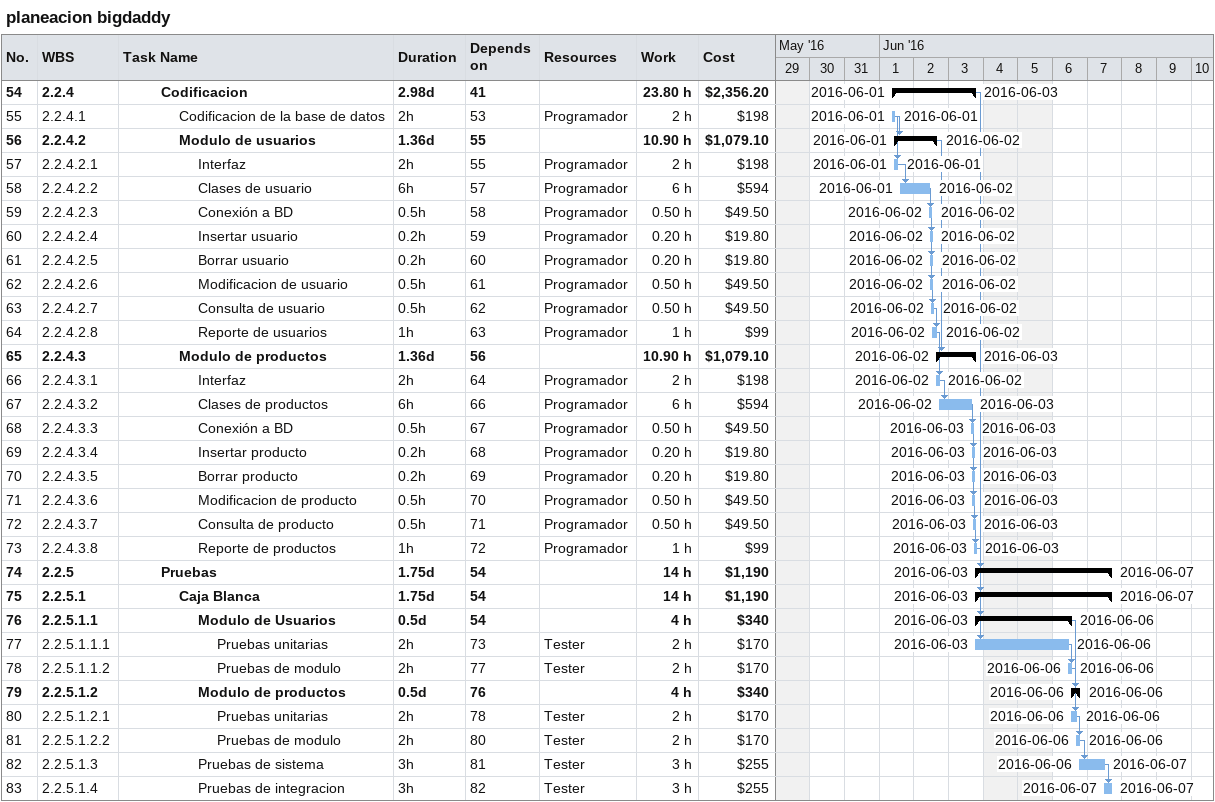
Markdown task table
planeacion bigdaddy

| ID | WBS | Task | Duration | Start | Finish | Predecessors | Resources | Work (h) | Cost ($) |
|---|---|---|---|---|---|---|---|---|---|
| 54 | 2.2.4 | **Codificacion** | 2.98d | 2016-06-01 | 2016-06-03 | 41 |  | 23.80 | 2356.20 |
| 55 | 2.2.4.1 | Codificacion de la base de datos | 2h | 2016-06-01 | 2016-06-01 | 53 | Programador | 2 | 198 |
| 56 | 2.2.4.2 | **Modulo de usuarios** | 1.36d | 2016-06-01 | 2016-06-02 | 55 |  | 10.90 | 1079.10 |
| 57 | 2.2.4.2.1 | Interfaz | 2h | 2016-06-01 | 2016-06-01 | 55 | Programador | 2 | 198 |
| 58 | 2.2.4.2.2 | Clases de usuario | 6h | 2016-06-01 | 2016-06-02 | 57 | Programador | 6 | 594 |
| 59 | 2.2.4.2.3 | Conexión a BD | 0.5h | 2016-06-02 | 2016-06-02 | 58 | Programador | 0.50 | 49.50 |
| 60 | 2.2.4.2.4 | Insertar usuario | 0.2h | 2016-06-02 | 2016-06-02 | 59 | Programador | 0.20 | 19.80 |
| 61 | 2.2.4.2.5 | Borrar usuario | 0.2h | 2016-06-02 | 2016-06-02 | 60 | Programador | 0.20 | 19.80 |
| 62 | 2.2.4.2.6 | Modificacion de usuario | 0.5h | 2016-06-02 | 2016-06-02 | 61 | Programador | 0.50 | 49.50 |
| 63 | 2.2.4.2.7 | Consulta de usuario | 0.5h | 2016-06-02 | 2016-06-02 | 62 | Programador | 0.50 | 49.50 |
| 64 | 2.2.4.2.8 | Reporte de usuarios | 1h | 2016-06-02 | 2016-06-02 | 63 | Programador | 1 | 99 |
| 65 | 2.2.4.3 | **Modulo de productos** | 1.36d | 2016-06-02 | 2016-06-03 | 56 |  | 10.90 | 1079.10 |
| 66 | 2.2.4.3.1 | Interfaz | 2h | 2016-06-02 | 2016-06-02 | 64 | Programador | 2 | 198 |
| 67 | 2.2.4.3.2 | Clases de productos | 6h | 2016-06-02 | 2016-06-03 | 66 | Programador | 6 | 594 |
| 68 | 2.2.4.3.3 | Conexión a BD | 0.5h | 2016-06-03 | 2016-06-03 | 67 | Programador | 0.50 | 49.50 |
| 69 | 2.2.4.3.4 | Insertar producto | 0.2h | 2016-06-03 | 2016-06-03 | 68 | Programador | 0.20 | 19.80 |
| 70 | 2.2.4.3.5 | Borrar producto | 0.2h | 2016-06-03 | 2016-06-03 | 69 | Programador | 0.20 | 19.80 |
| 71 | 2.2.4.3.6 | Modificacion de producto | 0.5h | 2016-06-03 | 2016-06-03 | 70 | Programador | 0.50 | 49.50 |
| 72 | 2.2.4.3.7 | Consulta de producto | 0.5h | 2016-06-03 | 2016-06-03 | 71 | Programador | 0.50 | 49.50 |
| 73 | 2.2.4.3.8 | Reporte de productos | 1h | 2016-06-03 | 2016-06-03 | 72 | Programador | 1 | 99 |
| 74 | 2.2.5 | **Pruebas** | 1.75d | 2016-06-03 | 2016-06-07 | 54 |  | 14 | 1190 |
| 75 | 2.2.5.1 | **Caja Blanca** | 1.75d | 2016-06-03 | 2016-06-07 | 54 |  | 14 | 1190 |
| 76 | 2.2.5.1.1 | **Modulo de Usuarios** | 0.5d | 2016-06-03 | 2016-06-06 | 54 |  | 4 | 340 |
| 77 | 2.2.5.1.1.1 | Pruebas unitarias | 2h | 2016-06-03 | 2016-06-06 | 73 | Tester | 2 | 170 |
| 78 | 2.2.5.1.1.2 | Pruebas de modulo | 2h | 2016-06-06 | 2016-06-06 | 77 | Tester | 2 | 170 |
| 79 | 2.2.5.1.2 | **Modulo de productos** | 0.5d | 2016-06-06 | 2016-06-06 | 76 |  | 4 | 340 |
| 80 | 2.2.5.1.2.1 | Pruebas unitarias | 2h | 2016-06-06 | 2016-06-06 | 78 | Tester | 2 | 170 |
| 81 | 2.2.5.1.2.2 | Pruebas de modulo | 2h | 2016-06-06 | 2016-06-06 | 80 | Tester | 2 | 170 |
| 82 | 2.2.5.1.3 | Pruebas de sistema | 3h | 2016-06-06 | 2016-06-07 | 81 | Tester | 3 | 255 |
| 83 | 2.2.5.1.4 | Pruebas de integracion | 3h | 2016-06-07 | 2016-06-07 | 82 | Tester | 3 | 255 |
